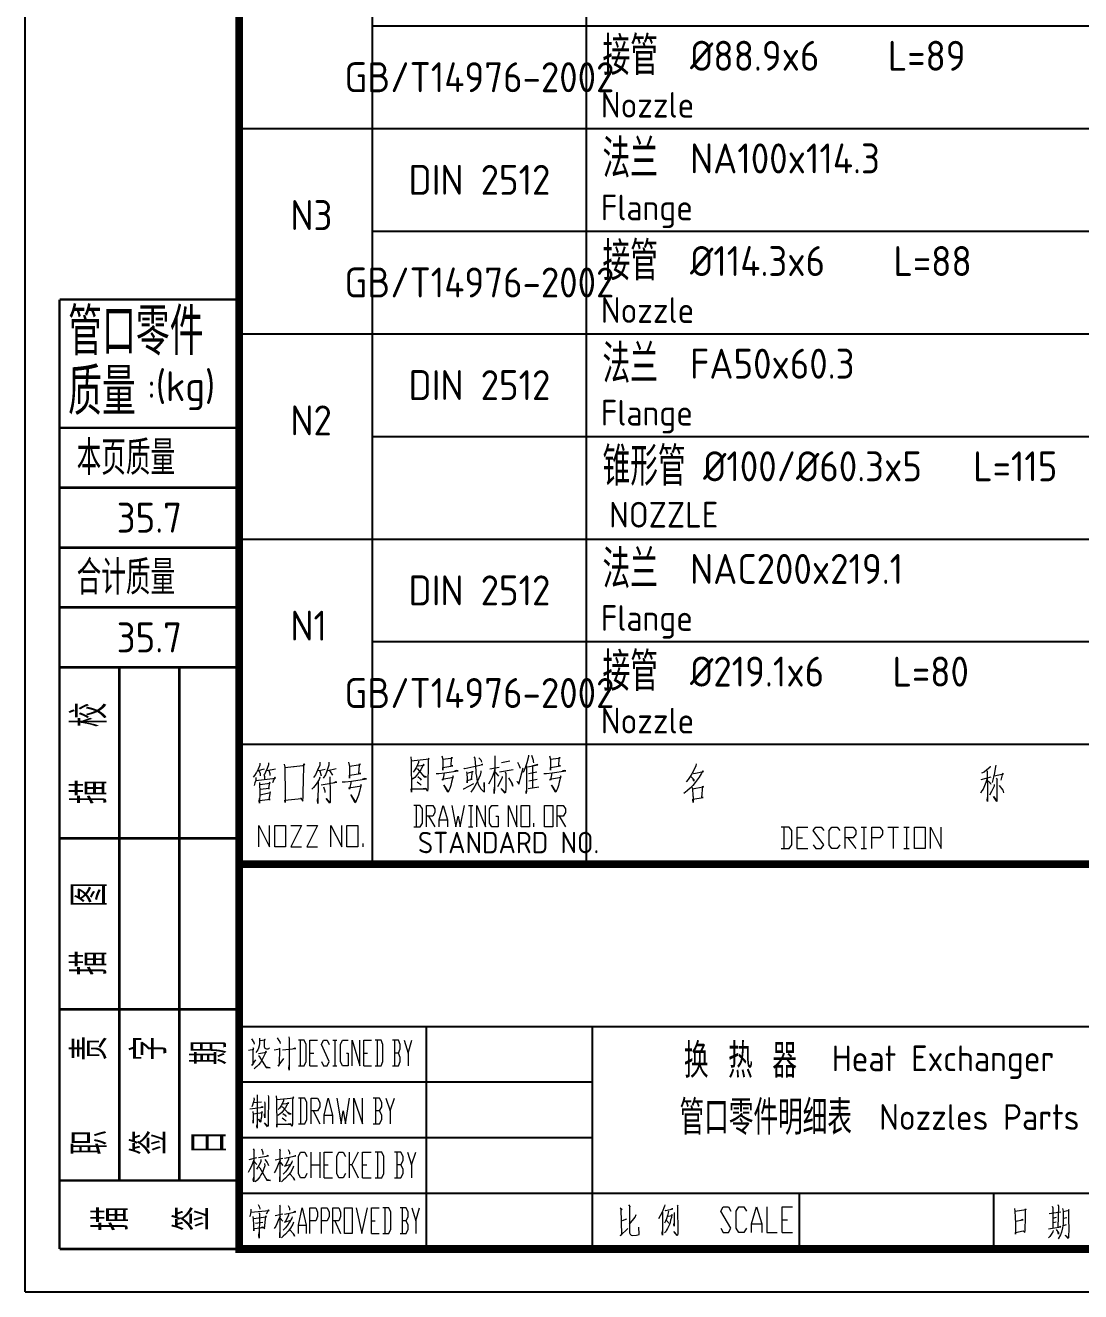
# Model space of a CAD drawing. Extents: x 3752 to 5058, y 2005 to 3221.
# Drawn here: x 4641.5 to 4764.9, y 2627.3 to 2775.4 of the extents above; entities that cross this region are included whole.
import ezdxf
from ezdxf.enums import TextEntityAlignment as Align

# ---------------------------------------------------------------- set-up
doc = ezdxf.new("R2010")
doc.units = 0
doc.layers.get('0').update_dxf_attribs({"linetype": 'CONTINUOUS'})
for name, color, linetype in [('1', 7, 'CONTINUOUS'), ('2', 1, 'CONTINUOUS'), ('6', 1, 'CONTINUOUS'), ('DRA_DWG', 1, 'CONTINUOUS'), ('标注', 7, 'CONTINUOUS'), ('粗线', 1, 'CONTINUOUS')]:
    doc.layers.add(name, color=color, linetype=linetype)
doc.styles.add('ACISOTS', font='isocp.shx', dxfattribs={"height": 1, "bigfont": 'gbcbig.shx'})

# ---------------------------------------------------------------- blocks, each defined once
blk = doc.blocks.new('A4图框')
at = {"layer": '1'}
for q in [(-210, 297), (0, 0)]:
    blk.add_line((-210, 0), q, dxfattribs=at)
at = {"layer": '2', "const_width": 0.9}
for points in [[(-5, 292), (-185, 292), (-185, 5)], [(-5, 292), (-5, 5), (-185, 5)]]:
    blk.add_lwpolyline(points, dxfattribs=at)

msp = doc.modelspace()

# ---------------------------------------------------------------- linework, layer by layer
for p, q in [((4682.07, 2775.324), (4846.47, 2775.324)), ((4666.47, 2763.324), (4846.47, 2763.324)), ((4682.07, 2751.324), (4846.47, 2751.324)), ((4666.47, 2739.324), (4846.47, 2739.324)), ((4682.07, 2727.324), (4846.47, 2727.324)), ((4666.47, 2715.324), (4846.47, 2715.324)), ((4682.07, 2703.324), (4846.47, 2703.324)), ((4707.747, 2651.802), (4666.47, 2651.802)), ((4707.747, 2645.302), (4666.47, 2645.302)), ((4846.47, 2638.802), (4666.47, 2638.802))]:
    msp.add_line(p, q)
at = {"const_width": 0.3}
for points in [[(4666.47, 2743.324), (4645.47, 2743.324)], [(4666.47, 2728.324), (4645.47, 2728.324)], [(4666.47, 2721.324), (4645.47, 2721.324)], [(4666.47, 2714.324), (4645.47, 2714.324)], [(4666.47, 2707.324), (4645.47, 2707.324)]]:
    msp.add_lwpolyline(points, dxfattribs=at)
at = {"color": 7, "lineweight": 0}
for points in [[(4668.9, 2689.098), (4668.873, 2688.899), (4668.707, 2688.43), (4668.487, 2688.03), (4668.459, 2687.996), (4668.266, 2687.679), (4668.128, 2687.479)], [(4669.92, 2689.174), (4669.92, 2688.94), (4669.755, 2688.506), (4669.562, 2688.072), (4669.451, 2687.796)], [(4671.739, 2689.016), (4671.822, 2688.664), (4671.849, 2685.433), (4671.849, 2685.315), (4671.849, 2684.53), (4671.794, 2684.805), (4673.772, 2685.005), (4673.689, 2685.04), (4673.91, 2684.688), (4673.937, 2685.24), (4673.965, 2685.949), (4673.992, 2686.852), (4674.02, 2689.057), (4674.13, 2688.94), (4673.882, 2688.823), (4672.897, 2688.706), (4672.842, 2688.706), (4671.849, 2688.582)], [(4675.922, 2689.216), (4675.894, 2688.899), (4675.646, 2688.306), (4675.398, 2687.755), (4675.178, 2687.445)], [(4676.942, 2689.216), (4676.942, 2688.899), (4676.721, 2688.189), (4676.556, 2687.755), (4676.308, 2687.362)], [(4679.257, 2689.216), (4679.367, 2688.74), (4679.367, 2687.362), (4679.367, 2687.72), (4680.683, 2687.913), (4680.47, 2687.913), (4680.525, 2688.899), (4680.552, 2689.057), (4680.607, 2688.94), (4680.415, 2688.899), (4679.367, 2688.74)], [(4686.533, 2689.856), (4686.582, 2689.395), (4686.63, 2685.743), (4686.602, 2686.135), (4688.366, 2686.135), (4688.242, 2686.17), (4687.994, 2686.135)], [(4686.602, 2689.395), (4688.683, 2689.608), (4688.614, 2689.712), (4688.566, 2689.395), (4688.539, 2686.204), (4688.511, 2685.853), (4688.339, 2686.135)], [(4687.298, 2688.83), (4687.395, 2688.795), (4688.091, 2688.899), (4688.015, 2689.002), (4687.698, 2688.334), (4687.45, 2687.975), (4687.223, 2687.693), (4687.002, 2687.445), (4686.754, 2687.265)], [(4687.422, 2689.36), (4687.422, 2689.181), (4687.202, 2688.65), (4686.926, 2688.223), (4686.802, 2688.051)], [(4690.172, 2689.96), (4690.275, 2689.539), (4690.275, 2688.299), (4690.275, 2688.616), (4691.46, 2688.795), (4691.267, 2688.795), (4691.316, 2689.677), (4691.336, 2689.822), (4691.391, 2689.712), (4691.212, 2689.677), (4690.275, 2689.539)], [(4692.728, 2688.547), (4692.804, 2688.471), (4692.852, 2688.506), (4694.981, 2688.967), (4694.885, 2688.967), (4694.782, 2688.933)], [(4693.913, 2689.856), (4694.037, 2689.712), (4694.017, 2689.643), (4694.093, 2688.685), (4694.141, 2688.258), (4694.161, 2687.906), (4694.217, 2687.589), (4694.265, 2687.265), (4694.341, 2686.983), (4694.437, 2686.666), (4694.582, 2686.383), (4694.733, 2686.135), (4694.933, 2685.922), (4695.057, 2685.818), (4695.154, 2685.784), (4695.105, 2686.845), (4695.105, 2685.853)], [(4694.485, 2689.746), (4694.733, 2689.498), (4694.782, 2689.395), (4694.809, 2689.25)], [(4696.366, 2689.96), (4696.346, 2686.239), (4696.298, 2685.57), (4696.27, 2685.922), (4696.318, 2686.315)], [(4697.138, 2689.181), (4698.13, 2689.395)], [(4698.999, 2689.25), (4699.192, 2688.933), (4699.316, 2688.547)], [(4700.308, 2690.07), (4700.308, 2689.891), (4700.108, 2689.147), (4699.915, 2688.582), (4699.688, 2688.01)], [(4700.211, 2688.685), (4701.404, 2688.933), (4701.348, 2688.967), (4701.128, 2688.899), (4700.756, 2688.795), (4700.756, 2686.239)], [(4700.659, 2690.036), (4700.852, 2689.464), (4700.852, 2689.326), (4700.88, 2689.147)], [(4702.761, 2689.96), (4702.864, 2689.539), (4702.864, 2688.299), (4702.864, 2688.616), (4704.05, 2688.795), (4703.857, 2688.795), (4703.905, 2689.677), (4703.926, 2689.822), (4703.981, 2689.712), (4703.801, 2689.677), (4702.864, 2689.539)], [(4719.912, 2689.036), (4719.884, 2688.788), (4719.588, 2688.216), (4719.416, 2687.865), (4719.216, 2687.548), (4718.968, 2687.19), (4718.72, 2686.942)], [(4754.93, 2688.892), (4754.903, 2688.712), (4754.779, 2687.968), (4754.682, 2687.472), (4754.51, 2686.873)], [(4668.404, 2687.445), (4668.404, 2687.169), (4668.377, 2687.01), (4668.321, 2686.811), (4668.266, 2686.659), (4668.211, 2686.501)], [(4668.404, 2687.086), (4670.719, 2687.362), (4670.637, 2687.479), (4670.389, 2686.811)], [(4668.68, 2688.271), (4669.424, 2688.464)], [(4668.79, 2688.271), (4668.928, 2687.913), (4668.928, 2687.638)], [(4669.341, 2687.837), (4669.424, 2687.562), (4669.424, 2687.286)], [(4669.7, 2688.271), (4670.719, 2688.464)], [(4669.948, 2688.271), (4670.058, 2687.913), (4670.058, 2687.679)], [(4675.922, 2687.479), (4675.839, 2687.203), (4675.481, 2686.659), (4675.178, 2686.259), (4674.957, 2686.066)], [(4675.729, 2688.306), (4675.839, 2688.271), (4676.528, 2688.43)], [(4675.922, 2688.23), (4676.06, 2687.638)], [(4677.079, 2687.52), (4677.107, 2685.515), (4677.107, 2684.847), (4677.107, 2684.53), (4677.079, 2684.454), (4676.638, 2685.005), (4677.079, 2684.489)], [(4676.831, 2688.271), (4677.824, 2688.506)], [(4677.024, 2688.271), (4677.383, 2687.72)], [(4678.513, 2686.935), (4678.871, 2686.935), (4679.588, 2687.01), (4681.345, 2687.286), (4681.152, 2687.327), (4680.876, 2687.245)], [(4687.25, 2688.437), (4687.326, 2688.437), (4688.091, 2687.514), (4688.366, 2687.514), (4688.091, 2687.589), (4687.967, 2687.658)], [(4687.374, 2687.555), (4687.643, 2687.307), (4687.767, 2687.128)], [(4689.503, 2687.906), (4689.827, 2687.906), (4690.468, 2687.975), (4692.06, 2688.223), (4691.881, 2688.258), (4691.633, 2688.189)], [(4690.447, 2687.975), (4690.275, 2687.128), (4690.22, 2687.265), (4691.536, 2687.479), (4691.46, 2687.624), (4691.46, 2687.479), (4691.316, 2686.88), (4691.212, 2686.487), (4691.088, 2686.17), (4690.992, 2685.922), (4690.916, 2685.743), (4690.868, 2685.708), (4690.42, 2686.528), (4690.895, 2685.784)], [(4693.045, 2688.12), (4693.1, 2687.872), (4693.121, 2687.376), (4693.121, 2686.811), (4693.149, 2687.093), (4693.72, 2687.231), (4693.645, 2687.231), (4693.769, 2688.189), (4693.789, 2688.085), (4693.1, 2687.906)], [(4694.733, 2688.223), (4694.733, 2688.051), (4694.637, 2687.727), (4694.513, 2687.376), (4694.389, 2687.093), (4694.217, 2686.769), (4694.017, 2686.418), (4693.844, 2686.135), (4693.569, 2685.743)], [(4696.366, 2688.402), (4696.242, 2687.975), (4696.049, 2687.479), (4695.822, 2687.017), (4695.629, 2686.666)], [(4695.801, 2688.437), (4696.863, 2688.65)], [(4696.422, 2688.051), (4696.794, 2687.589)], [(4697.235, 2687.555), (4697.214, 2687.41), (4696.69, 2686.349)], [(4696.918, 2688.12), (4698.523, 2688.368)], [(4697.559, 2688.12), (4697.634, 2687.906), (4697.634, 2686.135), (4697.607, 2685.743), (4697.586, 2685.605), (4697.111, 2686.17), (4697.586, 2685.674)], [(4697.958, 2687.41), (4698.399, 2686.7), (4698.475, 2686.418), (4698.303, 2686.88)], [(4698.944, 2686.948), (4698.971, 2686.983), (4699.192, 2686.666), (4699.688, 2688.582)], [(4700.06, 2688.795), (4700.087, 2686.383), (4700.06, 2685.922), (4700.039, 2685.57), (4700.039, 2685.887)], [(4700.308, 2687.906), (4701.28, 2688.085)], [(4702.093, 2687.906), (4702.416, 2687.906), (4703.057, 2687.975), (4704.649, 2688.223), (4704.47, 2688.258), (4704.229, 2688.189)], [(4703.037, 2687.975), (4702.864, 2687.128), (4702.816, 2687.265), (4704.125, 2687.479), (4704.05, 2687.624), (4704.05, 2687.479), (4703.905, 2686.88), (4703.801, 2686.487), (4703.677, 2686.17), (4703.581, 2685.922), (4703.505, 2685.743), (4703.457, 2685.708), (4703.009, 2686.528), (4703.485, 2685.784)], [(4719.567, 2687.934), (4719.636, 2687.899), (4720.753, 2688.147), (4720.677, 2688.216), (4720.484, 2687.865), (4720.256, 2687.472), (4720.036, 2687.155), (4719.788, 2686.838), (4719.512, 2686.514), (4719.216, 2686.197), (4718.892, 2685.915), (4718.844, 2685.88), (4718.644, 2685.736), (4718.451, 2685.563)], [(4719.292, 2687.548), (4719.34, 2687.507), (4719.616, 2687.19), (4719.636, 2687.01), (4719.54, 2687.259)], [(4753.938, 2687.334), (4753.786, 2686.873), (4753.614, 2686.48), (4753.47, 2686.094), (4753.318, 2685.88), (4753.146, 2685.598)], [(4753.242, 2687.19), (4754.386, 2687.507)], [(4754.283, 2688.747), (4754.234, 2688.609), (4753.911, 2688.327), (4753.566, 2688.079), (4753.27, 2687.934)], [(4753.938, 2688.216), (4753.959, 2685.419), (4753.986, 2684.64), (4753.938, 2684.785), (4753.959, 2685.102)], [(4754.979, 2687.369), (4755.103, 2687.19), (4755.054, 2687.224), (4755.075, 2685.35), (4755.075, 2684.888), (4755.054, 2684.64), (4754.655, 2685.205), (4755.054, 2684.709)], [(4754.731, 2687.617), (4755.847, 2687.865), (4755.743, 2687.899), (4755.523, 2687.121)], [(4668.845, 2686.852), (4668.845, 2686.659), (4668.873, 2685.749), (4668.845, 2684.454), (4668.818, 2684.688), (4668.845, 2685.005)], [(4668.9, 2686.618), (4670.085, 2686.776), (4670.03, 2686.893), (4669.892, 2686.142), (4670.003, 2686.142), (4668.873, 2686.025)], [(4675.701, 2686.935), (4675.674, 2684.413), (4675.646, 2684.805), (4675.701, 2685.157)], [(4676.06, 2686.576), (4677.879, 2686.893), (4677.769, 2686.935), (4677.465, 2686.776)], [(4676.335, 2686.342), (4676.501, 2685.867), (4676.501, 2685.674)], [(4679.56, 2687.01), (4679.367, 2686.066), (4679.312, 2686.225), (4680.766, 2686.459), (4680.683, 2686.618), (4680.683, 2686.459), (4680.525, 2685.791), (4680.415, 2685.357), (4680.277, 2685.005), (4680.166, 2684.73), (4680.084, 2684.53), (4680.029, 2684.489), (4679.533, 2685.398), (4680.056, 2684.571)], [(4687.271, 2686.948), (4687.595, 2686.7), (4687.746, 2686.528)], [(4692.68, 2686.135), (4692.749, 2686.135), (4693.893, 2686.735)], [(4700.26, 2686.17), (4701.521, 2686.349)], [(4700.335, 2687.059), (4701.3, 2687.231)], [(4719.416, 2686.273), (4719.464, 2686.163), (4719.512, 2685.281), (4719.54, 2685.171), (4719.54, 2684.537), (4719.512, 2684.819), (4719.512, 2684.923), (4720.732, 2685.102), (4720.704, 2685.102), (4720.58, 2685.102), (4720.704, 2686.411), (4720.753, 2686.342), (4720.677, 2686.308), (4719.492, 2686.094)], [(4753.959, 2687.086), (4754.283, 2686.804), (4754.358, 2686.659)], [(4754.758, 2686.625), (4754.731, 2686.445), (4754.455, 2685.812), (4754.186, 2685.384)], [(4755.323, 2686.514), (4755.771, 2685.949), (4755.847, 2685.667)], [(4668.873, 2685.433), (4670.141, 2685.674), (4670.085, 2685.749), (4669.948, 2684.881), (4670.085, 2684.881), (4668.845, 2684.73)], [(4686.906, 2681.67), (4687.643, 2681.67), (4687.891, 2682.091), (4687.891, 2683.758), (4687.643, 2684.172), (4686.906, 2684.172)], [(4687.154, 2684.172), (4687.154, 2681.67)], [(4688.38, 2681.67), (4688.38, 2684.172), (4689.117, 2684.172), (4689.366, 2683.758), (4689.366, 2683.338), (4689.117, 2682.924), (4688.38, 2682.924)], [(4688.628, 2682.924), (4689.366, 2681.67)], [(4689.855, 2681.67), (4689.855, 2682.504), (4690.344, 2684.172), (4690.84, 2682.504), (4690.84, 2681.67)], [(4691.329, 2684.172), (4691.825, 2681.67), (4692.067, 2682.924), (4692.315, 2681.67), (4692.804, 2684.172)], [(4693.3, 2684.172), (4693.789, 2684.172)], [(4693.541, 2684.172), (4693.541, 2681.67)], [(4694.279, 2681.67), (4694.279, 2684.172), (4695.264, 2681.67), (4695.264, 2684.172)], [(4696.49, 2682.924), (4696.739, 2682.924), (4696.739, 2681.67), (4696.001, 2681.67), (4695.753, 2682.091), (4695.753, 2683.758), (4696.001, 2684.172), (4696.739, 2684.172)], [(4697.972, 2681.67), (4697.972, 2684.172), (4698.957, 2681.67), (4698.957, 2684.172)], [(4699.447, 2681.67), (4699.447, 2684.172), (4700.432, 2684.172), (4700.432, 2681.67), (4699.447, 2681.67), (4699.447, 2681.67)], [(4702.162, 2681.67), (4702.162, 2684.172), (4703.147, 2684.172), (4703.147, 2681.67), (4702.162, 2681.67), (4702.162, 2681.67)], [(4703.636, 2681.67), (4703.636, 2684.172), (4704.373, 2684.172), (4704.621, 2683.758), (4704.621, 2683.338), (4704.373, 2682.924), (4703.636, 2682.924)], [(4703.884, 2682.924), (4704.621, 2681.67)], [(4668.769, 2679.32), (4668.769, 2681.822), (4670.016, 2679.32), (4670.016, 2681.822)], [(4670.644, 2679.32), (4670.644, 2681.822), (4671.891, 2681.822), (4671.891, 2679.32), (4670.644, 2679.32), (4670.644, 2679.32)], [(4672.518, 2681.822), (4673.765, 2681.822), (4672.518, 2679.32), (4673.765, 2679.32)], [(4674.392, 2681.822), (4675.639, 2681.822), (4674.392, 2679.32), (4675.639, 2679.32)], [(4677.21, 2679.32), (4677.21, 2681.822), (4678.458, 2679.32), (4678.458, 2681.822)], [(4679.078, 2679.32), (4679.078, 2681.822), (4680.332, 2681.822), (4680.332, 2679.32), (4679.078, 2679.32), (4679.078, 2679.32)], [(4689.855, 2682.504), (4690.84, 2682.504)], [(4693.3, 2681.67), (4693.789, 2681.67)], [(4700.928, 2681.67), (4700.928, 2682.091)], [(4729.834, 2679.148), (4730.772, 2679.148), (4731.082, 2679.562), (4731.082, 2681.229), (4730.772, 2681.643), (4729.834, 2681.643)], [(4730.145, 2681.643), (4730.145, 2679.148)], [(4731.709, 2679.148), (4731.709, 2681.643), (4732.956, 2681.643)], [(4733.583, 2679.562), (4733.893, 2679.148), (4734.52, 2679.148), (4734.83, 2679.562), (4733.583, 2681.229), (4733.893, 2681.643), (4734.52, 2681.643), (4734.83, 2681.229)], [(4736.704, 2679.562), (4736.388, 2679.148), (4735.767, 2679.148), (4735.457, 2679.562), (4735.457, 2681.229), (4735.767, 2681.643), (4736.388, 2681.643), (4736.704, 2681.229)], [(4737.325, 2679.148), (4737.325, 2681.643), (4738.262, 2681.643), (4738.579, 2681.229), (4738.579, 2680.809), (4738.262, 2680.395), (4737.325, 2680.395)], [(4739.199, 2681.643), (4739.826, 2681.643)], [(4739.516, 2681.643), (4739.516, 2679.148)], [(4740.453, 2679.148), (4740.453, 2681.643), (4741.383, 2681.643), (4741.7, 2681.229), (4741.7, 2680.809), (4741.383, 2680.395), (4740.453, 2680.395)], [(4742.32, 2681.643), (4743.574, 2681.643)], [(4742.947, 2681.643), (4742.947, 2679.148)], [(4744.195, 2681.643), (4744.822, 2681.643)], [(4744.512, 2681.643), (4744.512, 2679.148)], [(4745.449, 2679.148), (4745.449, 2681.643), (4746.696, 2681.643), (4746.696, 2679.148), (4745.449, 2679.148), (4745.449, 2679.148)], [(4747.316, 2679.148), (4747.316, 2681.643), (4748.57, 2679.148), (4748.57, 2681.643)], [(4731.709, 2680.395), (4732.329, 2680.395)], [(4737.642, 2680.395), (4738.579, 2679.148)], [(4680.952, 2679.32), (4680.952, 2679.734)], [(4731.709, 2679.148), (4732.956, 2679.148)], [(4739.199, 2679.148), (4739.826, 2679.148)], [(4744.195, 2679.148), (4744.822, 2679.148)], [(4667.914, 2656.888), (4668.194, 2656.445), (4668.241, 2656.258)], [(4668.831, 2656.947), (4668.854, 2656.666), (4668.854, 2656.351), (4668.807, 2656.065), (4668.737, 2655.785), (4668.644, 2655.598), (4668.55, 2655.44), (4668.434, 2655.282)], [(4668.877, 2656.696), (4669.52, 2656.76), (4669.467, 2656.853), (4669.397, 2656.602), (4669.397, 2656.38), (4669.397, 2656.193), (4669.397, 2655.971), (4669.421, 2655.878), (4669.467, 2655.785), (4669.567, 2655.755), (4669.683, 2655.72), (4669.847, 2655.72), (4669.94, 2655.755), (4670.01, 2655.814)], [(4670.933, 2657.011), (4671.12, 2656.696), (4671.219, 2656.538), (4671.266, 2656.351)], [(4672.282, 2657.104), (4672.305, 2656.888), (4672.305, 2653.203), (4672.282, 2653.454), (4672.305, 2653.77)], [(4673.392, 2653.717), (4674.069, 2653.717), (4674.291, 2654.22), (4674.291, 2656.217), (4674.069, 2656.719), (4673.392, 2656.719)], [(4673.619, 2656.719), (4673.619, 2653.717)], [(4674.741, 2653.717), (4674.741, 2656.719), (4675.64, 2656.719)], [(4676.09, 2654.22), (4676.317, 2653.717), (4676.767, 2653.717), (4676.989, 2654.22), (4676.09, 2656.217), (4676.317, 2656.719), (4676.767, 2656.719), (4676.989, 2656.217)], [(4677.439, 2656.719), (4677.888, 2656.719)], [(4677.666, 2656.719), (4677.666, 2653.717)], [(4679.015, 2655.218), (4679.237, 2655.218), (4679.237, 2653.717), (4678.566, 2653.717), (4678.338, 2654.22), (4678.338, 2656.217), (4678.566, 2656.719), (4679.237, 2656.719)], [(4679.687, 2653.717), (4679.687, 2656.719), (4680.586, 2653.717), (4680.586, 2656.719)], [(4681.036, 2653.717), (4681.036, 2656.719), (4681.941, 2656.719)], [(4682.391, 2653.717), (4683.063, 2653.717), (4683.29, 2654.22), (4683.29, 2656.217), (4683.063, 2656.719), (4682.391, 2656.719)], [(4682.613, 2656.719), (4682.613, 2653.717)], [(4685.095, 2655.218), (4685.317, 2655.72), (4685.317, 2656.217), (4685.095, 2656.719), (4684.417, 2656.719)], [(4684.639, 2656.719), (4684.639, 2653.717)], [(4685.766, 2656.719), (4686.216, 2655.218), (4686.216, 2653.717)], [(4686.216, 2655.218), (4686.666, 2656.719)], [(4667.558, 2655.563), (4668.194, 2655.691), (4668.101, 2655.814), (4668.077, 2655.563), (4668.054, 2653.892), (4667.937, 2653.77), (4668.434, 2654.43)], [(4668.737, 2655.183), (4669.66, 2655.341), (4669.59, 2655.44), (4669.496, 2655.183), (4669.374, 2654.874), (4669.257, 2654.617), (4669.14, 2654.401), (4668.953, 2654.114), (4668.737, 2653.863), (4668.527, 2653.641), (4668.358, 2653.484), (4668.218, 2653.39)], [(4668.714, 2654.903), (4668.761, 2654.903), (4669.637, 2653.519), (4670.086, 2653.484), (4669.637, 2653.577), (4669.52, 2653.706)], [(4670.577, 2655.598), (4671.243, 2655.72), (4671.196, 2655.785), (4671.143, 2653.834), (4671.05, 2653.706), (4671.686, 2654.587)], [(4671.546, 2655.598), (4673.082, 2655.755), (4672.989, 2655.785), (4672.796, 2655.72)], [(4674.741, 2655.218), (4675.19, 2655.218)], [(4681.036, 2655.218), (4681.492, 2655.218)], [(4684.417, 2653.717), (4685.095, 2653.717), (4685.317, 2654.22), (4685.317, 2654.722), (4685.095, 2655.218), (4684.639, 2655.218)], [(4674.741, 2653.717), (4675.64, 2653.717)], [(4677.439, 2653.717), (4677.888, 2653.717)], [(4681.036, 2653.717), (4681.941, 2653.717)], [(4668.574, 2650.342), (4668.597, 2650.184), (4668.574, 2646.435), (4668.527, 2646.657), (4668.574, 2646.879)], [(4667.721, 2648.701), (4669.28, 2648.894), (4669.257, 2648.894), (4669.164, 2648.923), (4669.047, 2648.858)], [(4668.194, 2649.991), (4668.218, 2649.805), (4668.031, 2649.145), (4667.937, 2648.952)], [(4668.194, 2649.425), (4669.093, 2649.524)], [(4669.421, 2649.524), (4669.467, 2649.367), (4669.467, 2647.632), (4669.421, 2647.947), (4669.444, 2648.134)], [(4669.847, 2650.278), (4669.894, 2650.091), (4669.87, 2647.066), (4669.87, 2646.879), (4669.847, 2646.721), (4669.823, 2646.657), (4669.777, 2646.593), (4669.444, 2647.066), (4669.823, 2646.657)], [(4670.793, 2650.213), (4670.84, 2649.805), (4670.886, 2646.563), (4670.863, 2646.908), (4672.539, 2646.908), (4672.422, 2646.937), (4672.183, 2646.908)], [(4670.863, 2649.805), (4672.849, 2649.991), (4672.773, 2650.091), (4672.726, 2649.805), (4672.703, 2646.972), (4672.679, 2646.657), (4672.516, 2646.908)], [(4671.523, 2649.302), (4671.616, 2649.267), (4672.282, 2649.367), (4672.206, 2649.46), (4671.902, 2648.858), (4671.663, 2648.543), (4671.453, 2648.292), (4671.243, 2648.07), (4671.003, 2647.912)], [(4671.64, 2649.775), (4671.64, 2649.618), (4671.429, 2649.145), (4671.172, 2648.765), (4671.05, 2648.607)], [(4671.476, 2648.952), (4671.546, 2648.952), (4672.282, 2648.134), (4672.539, 2648.134), (4672.282, 2648.199), (4672.159, 2648.263)], [(4673.392, 2646.955), (4674.145, 2646.955), (4674.39, 2647.451), (4674.39, 2649.454), (4674.145, 2649.951), (4673.392, 2649.951)], [(4673.643, 2649.951), (4673.643, 2646.955)], [(4674.893, 2646.955), (4674.893, 2649.951), (4675.64, 2649.951), (4675.891, 2649.454), (4675.891, 2648.952), (4675.64, 2648.456), (4674.893, 2648.456)], [(4676.393, 2646.955), (4676.393, 2647.953), (4676.89, 2649.951), (4677.392, 2647.953), (4677.392, 2646.955)], [(4677.888, 2649.951), (4678.391, 2646.955), (4678.642, 2648.456), (4678.893, 2646.955), (4679.389, 2649.951)], [(4679.891, 2646.955), (4679.891, 2649.951), (4680.89, 2646.955), (4680.89, 2649.951)], [(4682.893, 2648.456), (4683.144, 2648.952), (4683.144, 2649.454), (4682.893, 2649.951), (4682.146, 2649.951)], [(4682.397, 2649.951), (4682.397, 2646.955)], [(4683.641, 2649.951), (4684.143, 2648.456), (4684.143, 2646.955)], [(4684.143, 2648.456), (4684.645, 2649.951)], [(4668.054, 2648.385), (4668.101, 2648.041), (4668.101, 2647.977), (4668.124, 2647.031), (4668.101, 2647.223), (4668.124, 2647.381)], [(4668.124, 2648.105), (4669.21, 2648.292), (4669.14, 2648.385), (4669.093, 2648.134), (4669.07, 2647.726), (4669.023, 2647.445), (4669, 2647.253), (4668.924, 2647.159), (4668.714, 2647.474), (4668.953, 2647.188)], [(4671.5, 2647.632), (4671.809, 2647.41), (4671.949, 2647.253)], [(4671.593, 2648.169), (4671.856, 2647.947), (4671.973, 2647.79)], [(4675.144, 2648.456), (4675.891, 2646.955)], [(4676.393, 2647.953), (4677.392, 2647.953)], [(4682.146, 2646.955), (4682.893, 2646.955), (4683.144, 2647.451), (4683.144, 2647.953), (4682.893, 2648.456), (4682.397, 2648.456)], [(4668.504, 2642.966), (4667.604, 2642.744)], [(4668.101, 2644.006), (4668.218, 2643.819), (4668.171, 2643.877), (4668.171, 2640.163), (4668.124, 2640.385), (4668.171, 2640.7)], [(4668.714, 2642.995), (4669.917, 2643.217), (4669.823, 2643.246), (4669.707, 2643.188)], [(4669.07, 2644.006), (4669.21, 2643.719), (4669.257, 2643.532), (4669.257, 2643.346)], [(4671.172, 2644.006), (4671.266, 2643.848), (4671.243, 2643.877), (4671.243, 2640.163), (4671.219, 2640.449), (4671.243, 2640.759)], [(4671.786, 2642.937), (4673.106, 2643.188), (4673.012, 2643.217), (4672.825, 2643.124)], [(4672.253, 2642.966), (4672.23, 2642.779), (4671.832, 2642.02), (4671.786, 2641.991), (4672.516, 2642.213)], [(4672.183, 2643.941), (4672.352, 2643.626), (4672.376, 2643.503), (4672.352, 2643.404)], [(4674.39, 2641.15), (4674.145, 2640.648), (4673.643, 2640.648), (4673.392, 2641.15), (4673.392, 2643.147), (4673.643, 2643.649), (4674.145, 2643.649), (4674.39, 2643.147)], [(4674.893, 2640.648), (4674.893, 2643.649)], [(4675.891, 2643.649), (4675.891, 2640.648)], [(4676.393, 2640.648), (4676.393, 2643.649), (4677.392, 2643.649)], [(4678.893, 2641.15), (4678.642, 2640.648), (4678.139, 2640.648), (4677.888, 2641.15), (4677.888, 2643.147), (4678.139, 2643.649), (4678.642, 2643.649), (4678.893, 2643.147)], [(4680.388, 2643.649), (4679.64, 2642.148), (4679.389, 2642.148)], [(4679.389, 2640.648), (4679.389, 2643.649)], [(4680.89, 2640.648), (4680.89, 2643.649), (4681.889, 2643.649)], [(4682.391, 2640.648), (4683.138, 2640.648), (4683.39, 2641.15), (4683.39, 2643.147), (4683.138, 2643.649), (4682.391, 2643.649)], [(4682.636, 2643.649), (4682.636, 2640.648)], [(4685.393, 2642.148), (4685.644, 2642.651), (4685.644, 2643.147), (4685.393, 2643.649), (4684.645, 2643.649)], [(4684.89, 2643.649), (4684.89, 2640.648)], [(4686.14, 2643.649), (4686.642, 2642.148), (4686.642, 2640.648)], [(4686.642, 2642.148), (4687.139, 2643.649)], [(4668.171, 2642.744), (4668.031, 2642.306), (4667.867, 2641.927), (4667.698, 2641.582), (4667.511, 2641.267)], [(4668.194, 2642.586), (4668.527, 2642.178)], [(4669.444, 2642.306), (4669.467, 2642.055), (4669.327, 2641.611), (4669.187, 2641.267), (4669.023, 2640.98), (4668.877, 2640.759), (4668.737, 2640.542), (4668.574, 2640.35), (4668.358, 2640.163)], [(4669.023, 2642.779), (4669, 2642.522), (4668.761, 2642.084), (4668.597, 2641.769), (4668.504, 2641.64)], [(4668.807, 2641.862), (4668.877, 2641.798), (4669.707, 2640.35), (4670.156, 2640.321), (4669.73, 2640.414), (4669.613, 2640.542)], [(4669.467, 2642.779), (4669.753, 2642.429), (4669.823, 2642.271), (4669.917, 2642.084)], [(4671.266, 2642.68), (4671.05, 2642.178), (4670.886, 2641.798), (4670.746, 2641.518), (4670.553, 2641.232)], [(4671.593, 2642.902), (4670.676, 2642.715)], [(4671.266, 2642.464), (4671.57, 2642.084)], [(4672.825, 2641.991), (4672.749, 2641.769), (4672.469, 2641.267), (4672.183, 2640.951), (4671.879, 2640.601), (4671.616, 2640.35), (4671.406, 2640.163)], [(4672.656, 2642.621), (4672.632, 2642.464), (4672.352, 2641.991), (4672.329, 2641.956), (4672.113, 2641.64), (4671.879, 2641.331), (4671.616, 2641.045)], [(4674.893, 2642.148), (4675.891, 2642.148)], [(4676.393, 2642.148), (4676.89, 2642.148)], [(4679.64, 2642.148), (4680.388, 2640.648)], [(4680.89, 2642.148), (4681.386, 2642.148)], [(4684.645, 2640.648), (4685.393, 2640.648), (4685.644, 2641.15), (4685.644, 2641.652), (4685.393, 2642.148), (4684.89, 2642.148)], [(4672.376, 2641.138), (4672.849, 2640.601), (4672.942, 2640.35), (4672.796, 2640.665)], [(4676.393, 2640.648), (4677.392, 2640.648)], [(4680.89, 2640.648), (4681.889, 2640.648)], [(4668.691, 2637.5), (4668.831, 2637.185), (4668.877, 2636.968)], [(4671.172, 2637.471), (4671.266, 2637.313), (4671.243, 2637.342), (4671.243, 2633.628), (4671.219, 2633.908), (4671.243, 2634.224)], [(4672.183, 2637.406), (4672.352, 2637.091), (4672.376, 2636.968), (4672.352, 2636.869)], [(4673.392, 2634.113), (4673.392, 2635.111), (4673.841, 2637.114), (4674.291, 2635.111), (4674.291, 2634.113)], [(4674.741, 2634.113), (4674.741, 2637.114), (4675.418, 2637.114), (4675.64, 2636.612), (4675.64, 2636.116), (4675.418, 2635.614), (4674.741, 2635.614)], [(4676.09, 2634.113), (4676.09, 2637.114), (4676.767, 2637.114), (4676.989, 2636.612), (4676.989, 2636.116), (4676.767, 2635.614), (4676.09, 2635.614)], [(4677.439, 2634.113), (4677.439, 2637.114), (4678.116, 2637.114), (4678.338, 2636.612), (4678.338, 2636.116), (4678.116, 2635.614), (4677.439, 2635.614)], [(4678.788, 2634.113), (4678.788, 2637.114), (4679.687, 2637.114), (4679.687, 2634.113), (4678.788, 2634.113), (4678.788, 2634.113)], [(4680.137, 2637.114), (4680.814, 2634.113), (4681.492, 2637.114)], [(4681.941, 2634.113), (4681.941, 2637.114), (4682.841, 2637.114)], [(4683.29, 2634.113), (4683.962, 2634.113), (4684.19, 2634.615), (4684.19, 2636.612), (4683.962, 2637.114), (4683.29, 2637.114)], [(4683.512, 2637.114), (4683.512, 2634.113)], [(4685.994, 2635.614), (4686.216, 2636.116), (4686.216, 2636.612), (4685.994, 2637.114), (4685.317, 2637.114)], [(4685.544, 2637.114), (4685.544, 2634.113)], [(4686.666, 2637.114), (4687.115, 2635.614), (4687.115, 2634.113)], [(4687.115, 2635.614), (4687.565, 2637.114)], [(4711.018, 2637.126), (4711.252, 2636.933), (4711.112, 2636.998), (4711.158, 2633.973), (4711.018, 2633.85), (4711.912, 2634.697)], [(4711.982, 2637.471), (4712.174, 2637.249), (4712.104, 2637.313), (4712.104, 2636.653), (4712.104, 2635.987), (4712.104, 2635.392), (4712.104, 2634.948), (4712.104, 2634.919), (4712.104, 2634.796), (4712.128, 2634.195), (4712.198, 2634.037), (4712.291, 2633.943), (4712.501, 2633.879), (4712.928, 2633.914), (4713.237, 2634.008), (4713.261, 2634.037), (4713.214, 2634.854)], [(4716.233, 2637.471), (4716.21, 2637.313), (4715.929, 2636.618), (4715.69, 2636.209), (4715.503, 2635.83)], [(4716.257, 2636.84), (4716.303, 2636.811), (4716.35, 2636.811), (4717.179, 2636.998), (4717.109, 2636.998), (4716.987, 2636.933)], [(4717.676, 2637.441), (4717.769, 2637.313), (4717.722, 2637.284), (4717.746, 2634.165), (4717.746, 2634.13), (4717.722, 2633.943), (4717.676, 2633.879), (4717.296, 2634.352), (4717.676, 2633.914), (4717.722, 2634.037)], [(4722.78, 2634.738), (4723.078, 2634.241), (4723.679, 2634.241), (4723.977, 2634.738), (4722.78, 2636.741), (4723.078, 2637.243), (4723.679, 2637.243), (4723.977, 2636.741)], [(4725.781, 2634.738), (4725.478, 2634.241), (4724.882, 2634.241), (4724.578, 2634.738), (4724.578, 2636.741), (4724.882, 2637.243), (4725.478, 2637.243), (4725.781, 2636.741)], [(4726.377, 2634.241), (4726.377, 2635.24), (4726.979, 2637.243), (4727.58, 2635.24), (4727.58, 2634.241)], [(4728.176, 2637.243), (4728.176, 2634.241), (4729.379, 2634.241)], [(4729.974, 2634.241), (4729.974, 2637.243), (4731.177, 2637.243)], [(4757.136, 2637.033), (4757.183, 2636.717), (4757.206, 2636.022), (4757.229, 2635.298), (4757.229, 2635.205), (4757.229, 2634.703), (4757.229, 2634.037), (4757.229, 2634.259), (4758.146, 2634.451), (4758.339, 2634.23), (4758.386, 2634.51), (4758.386, 2634.889), (4758.409, 2635.614), (4758.432, 2636.373), (4758.432, 2636.998), (4758.456, 2636.904), (4757.206, 2636.682)], [(4761.551, 2637.313), (4761.597, 2637.126), (4761.597, 2634.767)], [(4762.211, 2637.506), (4762.257, 2637.313), (4762.187, 2634.86)], [(4762.754, 2637.062), (4762.824, 2636.717), (4762.824, 2636.022), (4762.801, 2635.269), (4762.754, 2634.796), (4762.637, 2634.294), (4762.491, 2633.978), (4762.234, 2633.505)], [(4667.844, 2636.968), (4667.844, 2636.682), (4667.791, 2636.46), (4667.744, 2636.244), (4667.698, 2636.087)], [(4667.844, 2636.618), (4669.964, 2636.811), (4669.917, 2636.904), (4669.637, 2636.396)], [(4668.054, 2636.116), (4668.101, 2635.83), (4668.194, 2634.446), (4668.171, 2634.697), (4669.35, 2634.825), (4669.21, 2634.854), (4668.953, 2634.79)], [(4669.35, 2634.825), (4669.444, 2634.668), (4669.59, 2636.18), (4669.637, 2636.052), (4668.147, 2635.83)], [(4668.784, 2636.525), (4668.831, 2636.46), (4668.807, 2633.599), (4668.761, 2633.879), (4668.807, 2634.224)], [(4671.266, 2636.145), (4671.05, 2635.643), (4670.886, 2635.263), (4670.746, 2634.983), (4670.553, 2634.697)], [(4671.593, 2636.367), (4670.676, 2636.18)], [(4671.266, 2635.929), (4671.57, 2635.549)], [(4672.656, 2636.087), (4672.632, 2635.929), (4672.352, 2635.456), (4672.329, 2635.421), (4672.113, 2635.106), (4671.879, 2634.79), (4671.616, 2634.51)], [(4671.786, 2636.396), (4673.106, 2636.653), (4673.012, 2636.682), (4672.825, 2636.589)], [(4672.253, 2636.431), (4672.23, 2636.244), (4671.832, 2635.485), (4671.786, 2635.456), (4672.516, 2635.672)], [(4677.666, 2635.614), (4678.338, 2634.113)], [(4681.941, 2635.614), (4682.391, 2635.614)], [(4685.317, 2634.113), (4685.994, 2634.113), (4686.216, 2634.615), (4686.216, 2635.111), (4685.994, 2635.614), (4685.544, 2635.614)], [(4711.275, 2635.643), (4711.795, 2635.83)], [(4712.104, 2635.234), (4712.788, 2636.052), (4712.904, 2636.338)], [(4715.976, 2636.618), (4715.953, 2633.943), (4715.929, 2634.13), (4715.929, 2634.165), (4715.953, 2634.446)], [(4716.636, 2636.747), (4716.659, 2636.682), (4716.543, 2636.244), (4716.42, 2635.83), (4716.303, 2635.549), (4716.21, 2635.327)], [(4716.636, 2636.145), (4717.109, 2636.244), (4717.062, 2636.338), (4717.016, 2635.987), (4716.916, 2635.678), (4716.87, 2635.421), (4716.776, 2635.17), (4716.659, 2634.948), (4716.543, 2634.697), (4716.42, 2634.51), (4716.303, 2634.288), (4716.21, 2634.195)], [(4716.397, 2635.678), (4716.613, 2635.485), (4716.659, 2635.327)], [(4717.319, 2636.589), (4717.366, 2636.525), (4717.319, 2636.495), (4717.319, 2634.983), (4717.296, 2635.141), (4717.319, 2635.327)], [(4729.974, 2635.742), (4730.576, 2635.742)], [(4757.229, 2635.549), (4758.146, 2635.742), (4758.053, 2635.771), (4757.842, 2635.649)], [(4761.171, 2636.466), (4762.561, 2636.653)], [(4761.621, 2635.929), (4762.047, 2636.022)], [(4762.824, 2636.682), (4763.53, 2636.84), (4763.46, 2636.939), (4763.46, 2635.958), (4763.46, 2635.9), (4763.484, 2634.481), (4763.46, 2633.943), (4763.437, 2633.628), (4763.414, 2633.535), (4763.057, 2633.943), (4763.39, 2633.663)], [(4762.847, 2635.9), (4763.25, 2635.993)], [(4668.381, 2635.327), (4669.234, 2635.456)], [(4672.825, 2635.456), (4672.749, 2635.234), (4672.469, 2634.732), (4672.183, 2634.416), (4671.879, 2634.066), (4671.616, 2633.815), (4671.406, 2633.628)], [(4672.376, 2634.603), (4672.849, 2634.066), (4672.942, 2633.815), (4672.796, 2634.13)], [(4673.392, 2635.111), (4674.291, 2635.111)], [(4681.941, 2634.113), (4682.841, 2634.113)], [(4726.377, 2635.24), (4727.58, 2635.24)], [(4729.974, 2634.241), (4731.177, 2634.241)], [(4761.101, 2634.668), (4762.561, 2634.919), (4762.491, 2634.954), (4762.398, 2634.86)], [(4761.644, 2634.481), (4761.621, 2634.323), (4761.428, 2634.008), (4761.265, 2633.786), (4761.101, 2633.628)], [(4761.644, 2635.392), (4762.018, 2635.491)], [(4762.018, 2634.574), (4762.281, 2634.195), (4762.281, 2634.037), (4762.187, 2634.323)], [(4762.801, 2635.076), (4762.847, 2635.076), (4763.227, 2635.176)]]:
    msp.add_lwpolyline(points, dxfattribs=at)
at = {"layer": '1'}
msp.add_line((4666.47, 2691.324), (4846.47, 2691.324), dxfattribs=at)
at = {"layer": '1', "ltscale": 10}
msp.add_line((4846.466, 2677.324), (4666.466, 2677.324), dxfattribs=at)
at = {"layer": '2'}
msp.add_line((4666.47, 2677.324), (4846.47, 2677.324), dxfattribs=at)
at = {"layer": '2', "ltscale": 10}
msp.add_line((4666.47, 2677.324), (4846.47, 2677.324), dxfattribs=at)
at = {"layer": '6', "ltscale": 10, "const_width": 0.9}
msp.add_lwpolyline([(4666.47, 2677.302), (4846.47, 2677.302), (4846.47, 2638.966), (4846.47, 2632.324), (4666.47, 2632.302), (4666.47, 2677.302)], dxfattribs=at)
at = {"layer": 'DRA_DWG'}
for p, q in [((4777.28, 2658.302), (4666.47, 2658.302)), ((4688.349, 2658.302), (4688.349, 2632.302)), ((4707.747, 2658.302), (4707.747, 2632.302)), ((4731.937, 2638.891), (4731.937, 2632.302)), ((4754.655, 2638.891), (4754.655, 2632.302))]:
    msp.add_line(p, q, dxfattribs=at)
at = {"layer": '粗线'}
for p, q in [((4682.07, 2677.324), (4682.07, 2835.324)), ((4707.07, 2677.324), (4707.07, 2835.324))]:
    msp.add_line(p, q, dxfattribs=at)
at = {"layer": '粗线', "const_width": 0.3}
for points in [[(4645.47, 2743.324), (4645.47, 2700.324)], [(4645.47, 2700.324), (4645.47, 2632.324)], [(4666.47, 2700.324), (4645.47, 2700.324)], [(4652.47, 2640.324), (4652.47, 2700.324)], [(4659.47, 2640.324), (4659.47, 2700.324)], [(4645.47, 2680.324), (4666.47, 2680.324)], [(4666.47, 2660.324), (4645.47, 2660.324)], [(4666.47, 2640.324), (4645.47, 2640.324)], [(4645.47, 2632.324), (4666.47, 2632.324)]]:
    msp.add_lwpolyline(points, dxfattribs=at)

# ---------------------------------------------------------------- block references
at = {"layer": '1'}
msp.add_blockref('A4图框', (4851.47, 2627.324), dxfattribs=at)

# ---------------------------------------------------------------- texts
at = {"style": 'ACISOTS'}
for s, height, p in [('接管', 4.5, (4708.958, 2769.574)), ('%%C88.9x6    L=89', 3.5, (4719.19, 2770.074)), ('Nozzle', 3, (4708.759, 2764.589)), ('法兰', 4.5, (4708.958, 2757.556)), ('NA100x114.3', 3.5, (4719.19, 2758.074)), ('Flange', 3, (4708.759, 2752.589)), ('N3', 3.5, (4672.463, 2751.44)), ('接管', 4.5, (4708.958, 2745.574)), ('%%C114.3x6    L=88', 3.5, (4719.19, 2746.074)), ('Nozzle', 3, (4708.759, 2740.589)), ('管口零件', 5.5, (4646.47, 2736.824)), ('法兰', 4.5, (4708.958, 2733.556)), ('FA50x60.3', 3.5, (4719.19, 2734.074)), ('质量', 5.5, (4646.47, 2729.824)), (':(kg)', 3.5, (4655.715, 2731.448)), ('N2', 3.5, (4672.463, 2727.44)), ('Flange', 3, (4708.759, 2728.589)), ('本页质量', 4, (4647.47, 2722.824)), ('锥形管', 4.5, (4708.958, 2721.574)), ('%%c100/%%C60.3x5   L=115', 3.5, (4720.716, 2722.074)), ('NOZZLE', 3, (4709.721, 2716.665)), ('法兰', 4.5, (4708.958, 2709.556)), ('合计质量', 4, (4647.47, 2708.824)), ('NAC200x219.1', 3.5, (4719.19, 2710.074)), ('N1', 3.5, (4672.463, 2703.44)), ('Flange', 3, (4708.759, 2704.589)), ('接管', 4.5, (4708.958, 2697.574)), ('%%C219.1x6    L=80', 3.5, (4719.19, 2698.074)), ('Nozzle', 3, (4708.759, 2692.589))]:
    msp.add_text(s, height=height, dxfattribs=at).set_placement(p)
for s, p in [('GB/T14976-2002', (4694.57, 2769.324)), ('DIN 2512', (4694.57, 2757.324)), ('GB/T14976-2002', (4694.57, 2745.324)), ('DIN 2512', (4694.57, 2733.324)), ('35.7', (4655.97, 2717.824)), ('DIN 2512', (4694.57, 2709.324)), ('35.7', (4655.97, 2703.824)), ('GB/T14976-2002', (4694.57, 2697.324))]:
    msp.add_text(s, height=3.5, dxfattribs=at).set_placement(p, align=Align.MIDDLE)
for s, p in [('校', (4650.97, 2693.324)), ('描', (4650.97, 2684.324)), ('图', (4650.97, 2672.324)), ('描', (4650.97, 2664.324)), ('责', (4650.97, 2654.324)), ('字', (4657.97, 2654.324)), ('期', (4664.97, 2653.824)), ('职', (4650.97, 2643.324)), ('签', (4657.97, 2643.324)), ('日', (4664.97, 2643.324)), ('描', (4653.47, 2634.429)), ('签', (4662.97, 2634.429))]:
    msp.add_text(s, height=4, rotation=90, dxfattribs=at).set_placement(p)
at = {"layer": '1', "style": 'ACISOTS'}
msp.add_text('STANDARD NO.', height=2.5, dxfattribs=at).set_placement((4687.376, 2678.585))
at = {"layer": '标注', "ltscale": 10, "style": 'ACISOTS'}
for s, height, p in [('换 热 器', 4, (4718.479, 2652.33)), ('管口零件明细表', 4, (4717.96, 2645.687)), ('Nozzles Parts Dwg.', 3, (4741.298, 2646.245))]:
    msp.add_text(s, height=height, dxfattribs=at).set_placement(p)
msp.add_text('Heat Exchanger', height=3, dxfattribs=at).set_placement((4748.768, 2653.105), align=Align.CENTER)

doc.saveas('drawing.dxf')
